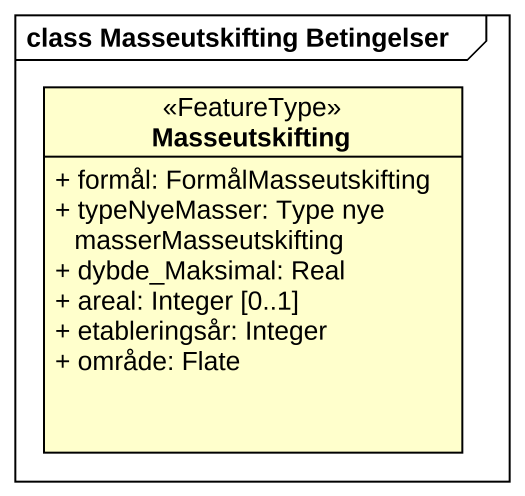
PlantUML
@startuml
mainframe class Masseutskifting Betingelser
hide circle
hide empty members
skinparam classAttributeIconSize 0
class Masseutskifting <<FeatureType>> {
  + formål: FormålMasseutskifting
  + typeNyeMasser: Type nye masserMasseutskifting
  + dybde_Maksimal: Real
  + areal: Integer [0..1]
  + etableringsår: Integer
  + område: Flate
}
@enduml
